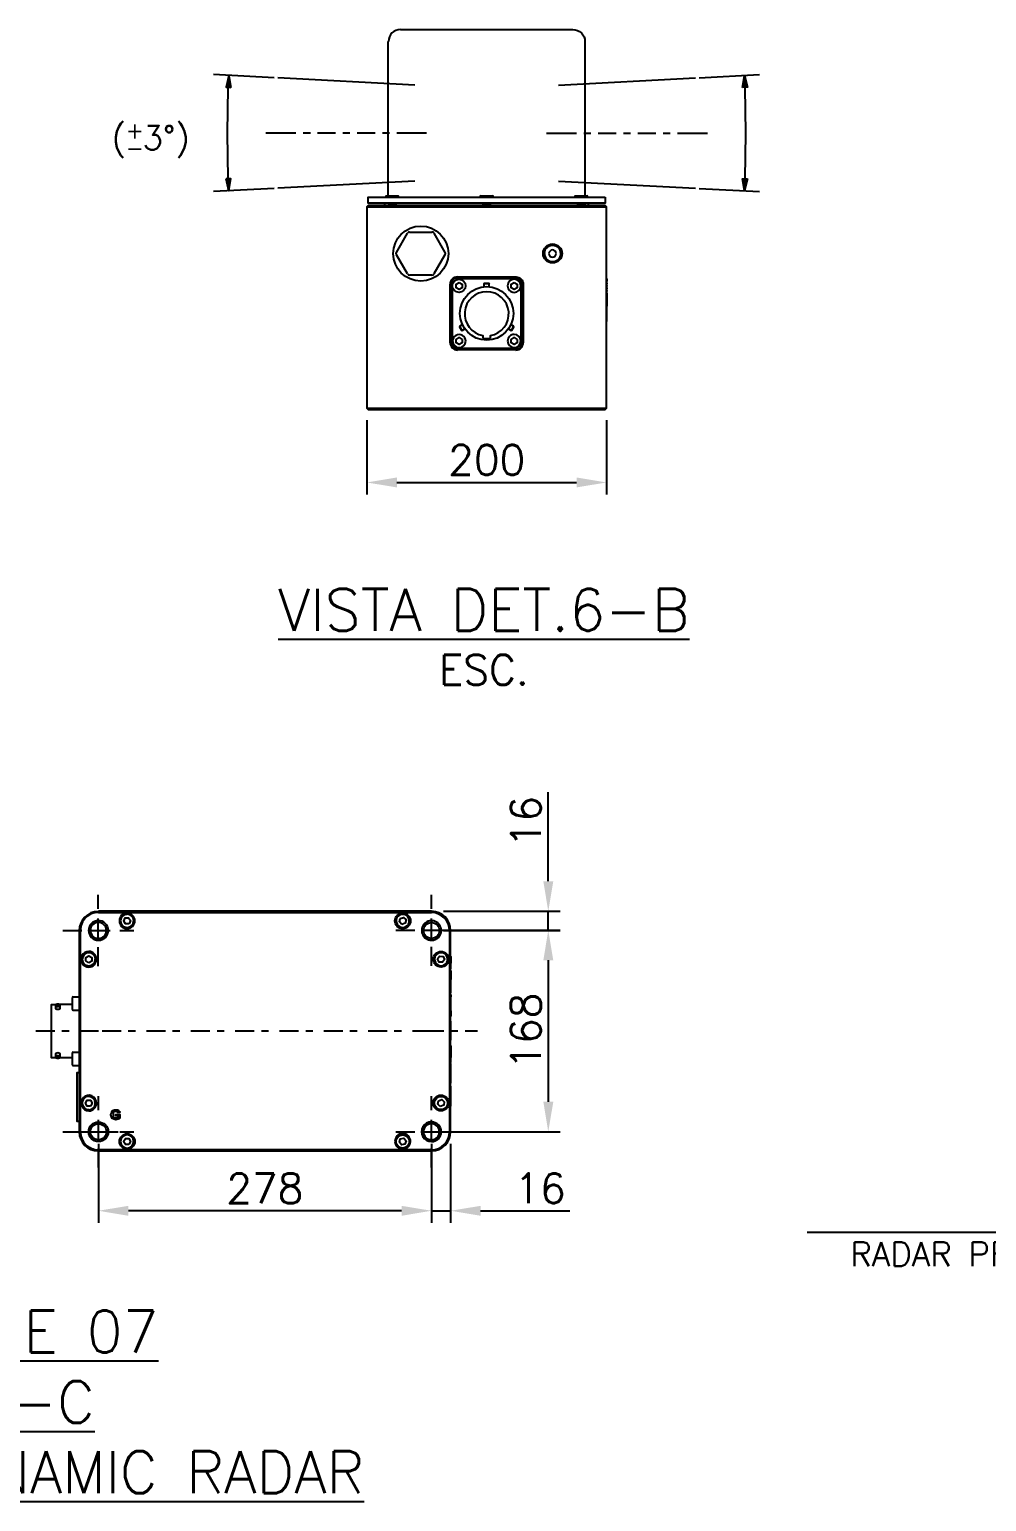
# Model space of a CAD drawing. Header units: millimetres. Extents: x 0 to 8410, y 0 to 5940.
# Drawn here: x 5765 to 6564, y 1271 to 2499 of the extents above; entities that cross this region are included whole.
import ezdxf
from ezdxf.enums import TextEntityAlignment as Align

# ---------------------------------------------------------------- set-up
doc = ezdxf.new("R2010")
doc.units = ezdxf.units.MM
doc.header["$LTSCALE"] = 5
doc.header["$PDMODE"] = 35
doc.header["$PDSIZE"] = 10
doc.linetypes.add('HIDDEN2', pattern=[4.7625, 3.175, -1.5875])
for name, color, linetype in [('DP_TUBOS', 7, 'Continuous'), ('ED1', 7, 'HIDDEN2'), ('EL2', 7, 'Continuous'), ('EL3', 3, 'Continuous'), ('ER140', 4, 'Continuous'), ('ER80', 3, 'Continuous'), ('GSB', 7, 'Continuous')]:
    doc.layers.add(name, color=color, linetype=linetype)
doc.styles.add('R100', font='simplex.shx', dxfattribs={"height": 2.5})
doc.styles.add('R140', font='simplex.shx', dxfattribs={"height": 3.5})
doc.styles.add('R80', font='simplex.shx', dxfattribs={"height": 2})
doc.styles.add('ROMANS', font='ROMANS.SHX')
doc.dimstyles.new('SEG-S-01', dxfattribs={"dimscale": 10, "dimtxt": 2.5, "dimasz": 2.5, "dimexe": 1, "dimexo": 1, "dimtad": 1, "dimdec": 0, "dimtxsty": 'ROMANS', "dimcen": 2.5, "dimclrd": 7, "dimclre": 7, "dimclrt": 3, "dimadec": 0, "dimazin": 0, "dimtfac": 1, "dimtdec": 0, "dimtmove": 0, "dimatfit": 3, "dimfxl": 1.25, "dimarcsym": 0})

# ---------------------------------------------------------------- blocks, each defined once
blk = doc.blocks.new('*D93')
at = {"layer": 'Defpoints', "color": 0, "transparency": 16777216}
for p in [(6047, 2183.2), (6247, 2183.2), (6247, 2121.2)]:
    blk.add_point(p, dxfattribs=at)
at = {"layer": 'DP_TUBOS', "color": 7, "lineweight": -2, "transparency": 16777216}
for p, q in [((6047, 2173.2), (6047, 2111.2)), ((6247, 2173.2), (6247, 2111.2)), ((6072, 2121.2), (6222, 2121.2))]:
    blk.add_line(p, q, dxfattribs=at)
at = {"layer": 'DP_TUBOS', "color": 7, "transparency": 16777216}
for points in [[(6072, 2125.4), (6072, 2117.1), (6047, 2121.2)], [(6222, 2125.4), (6222, 2117.1), (6247, 2121.2)]]:
    blk.add_solid(points, dxfattribs=at)
at = {"layer": 'DP_TUBOS', "color": 3, "transparency": 16777216, "insert": (6147, 2140), "char_height": 25, "attachment_point": 5, "style": 'ROMANS'}
blk.add_mtext('200', dxfattribs=at)
blk = doc.blocks.new('*D94')
at = {"layer": 'Defpoints', "color": 0, "transparency": 16777216}
for p in [(6100.9, 1763.4), (6198.4, 1763.4), (6100.8, 1747.5)]:
    blk.add_point(p, dxfattribs=at)
at = {"layer": 'DP_TUBOS', "color": 7, "lineweight": -2, "transparency": 16777216}
for p, q in [((6198.4, 1788.4), (6198.4, 1862.8)), ((6110.9, 1763.4), (6208.4, 1763.4)), ((6198.4, 1747.5), (6198.4, 1763.4)), ((6110.8, 1747.5), (6208.4, 1747.5)), ((6198.4, 1722.5), (6198.4, 1697.5))]:
    blk.add_line(p, q, dxfattribs=at)
at = {"layer": 'DP_TUBOS', "color": 7, "transparency": 16777216}
for points in [[(6194.3, 1788.4), (6202.6, 1788.4), (6198.4, 1763.4)], [(6194.3, 1722.5), (6202.6, 1722.5), (6198.4, 1747.5)]]:
    blk.add_solid(points, dxfattribs=at)
at = {"layer": 'DP_TUBOS', "color": 3, "transparency": 16777216, "insert": (6179.7, 1838.1), "char_height": 25, "attachment_point": 5, "rotation": 90, "style": 'ROMANS'}
blk.add_mtext('16', dxfattribs=at)
blk = doc.blocks.new('*D95')
at = {"layer": 'Defpoints', "color": 0, "transparency": 16777216}
for p in [(6100.9, 1747.4), (6100.9, 1579.4), (6198.4, 1579.4)]:
    blk.add_point(p, dxfattribs=at)
at = {"layer": 'DP_TUBOS', "color": 7, "lineweight": -2, "transparency": 16777216}
for p, q in [((6110.9, 1747.4), (6208.4, 1747.4)), ((6198.4, 1722.4), (6198.4, 1604.4)), ((6110.9, 1579.4), (6208.4, 1579.4))]:
    blk.add_line(p, q, dxfattribs=at)
at = {"layer": 'DP_TUBOS', "color": 7, "transparency": 16777216}
for points in [[(6194.3, 1722.4), (6202.6, 1722.4), (6198.4, 1747.4)], [(6194.3, 1604.4), (6202.6, 1604.4), (6198.4, 1579.4)]]:
    blk.add_solid(points, dxfattribs=at)
at = {"layer": 'DP_TUBOS', "color": 3, "transparency": 16777216, "insert": (6179.7, 1663.4), "char_height": 25, "attachment_point": 5, "rotation": 90, "style": 'ROMANS'}
blk.add_mtext('168', dxfattribs=at)
blk = doc.blocks.new('*D96')
at = {"layer": 'Defpoints', "color": 0, "transparency": 16777216}
for p in [(6100.9, 1579.4), (6116.9, 1579.4), (6116.9, 1513.5)]:
    blk.add_point(p, dxfattribs=at)
at = {"layer": 'DP_TUBOS', "color": 7, "lineweight": -2, "transparency": 16777216}
for p, q in [((6100.9, 1569.4), (6100.9, 1503.5)), ((6116.9, 1569.4), (6116.9, 1503.5)), ((6075.9, 1513.5), (6050.9, 1513.5)), ((6100.9, 1513.5), (6116.9, 1513.5)), ((6141.9, 1513.5), (6216.3, 1513.5))]:
    blk.add_line(p, q, dxfattribs=at)
at = {"layer": 'DP_TUBOS', "color": 7, "transparency": 16777216}
for points in [[(6075.9, 1517.6), (6075.9, 1509.3), (6100.9, 1513.5)], [(6141.9, 1517.6), (6141.9, 1509.3), (6116.9, 1513.5)]]:
    blk.add_solid(points, dxfattribs=at)
at = {"layer": 'DP_TUBOS', "color": 3, "transparency": 16777216, "insert": (6191.6, 1532.2), "char_height": 25, "attachment_point": 5, "style": 'ROMANS'}
blk.add_mtext('16', dxfattribs=at)
blk = doc.blocks.new('*D97')
at = {"layer": 'Defpoints', "color": 0, "transparency": 16777216}
for p in [(5822.9, 1579.4), (6100.9, 1579.3), (5822.9, 1513.5)]:
    blk.add_point(p, dxfattribs=at)
at = {"layer": 'DP_TUBOS', "color": 7, "lineweight": -2, "transparency": 16777216}
for p, q in [((5822.9, 1569.4), (5822.9, 1503.5)), ((6100.9, 1569.3), (6100.9, 1503.5)), ((6075.9, 1513.5), (5847.9, 1513.5))]:
    blk.add_line(p, q, dxfattribs=at)
at = {"layer": 'DP_TUBOS', "color": 7, "transparency": 16777216}
for points in [[(5847.9, 1517.6), (5847.9, 1509.3), (5822.9, 1513.5)], [(6075.9, 1517.6), (6075.9, 1509.3), (6100.9, 1513.5)]]:
    blk.add_solid(points, dxfattribs=at)
at = {"layer": 'DP_TUBOS', "color": 3, "transparency": 16777216, "insert": (5961.8, 1532.2), "char_height": 25, "attachment_point": 5, "style": 'ROMANS'}
blk.add_mtext('278', dxfattribs=at)
blk = doc.blocks.new('CORTE')
at = {"layer": 'GSB', "color": 4, "style": 'R140'}
blk.add_attdef('%%UCORTE', text='', height=3.5, dxfattribs=at).set_placement((-0.25, 2.38), align=Align.MIDDLE_CENTER)
at = {"layer": 'GSB', "color": 3, "style": 'R100'}
blk.add_attdef('ESC.', text='', height=2.5, dxfattribs=at).set_placement((-0.25, -2.62), align=Align.MIDDLE_CENTER)

msp = doc.modelspace()

# ---------------------------------------------------------------- linework, layer by layer
msp.add_lwpolyline([(6414.6, 1495.7), (6727, 1495.7), (6860.8, 1688.3)])
at = {"layer": 'ED1'}
for p, q in [((5822.8, 1717.7), (5822.8, 1777.2)), ((6100.8, 1717.8), (6100.8, 1777.2)), ((5793.1, 1747.4), (5852.5, 1747.4)), ((6071.1, 1747.5), (6130.6, 1747.5)), ((5822.9, 1549.7), (5822.9, 1609.1)), ((6100.9, 1549.7), (6100.9, 1609.2)), ((5793.1, 1579.4), (5852.6, 1579.4)), ((6071.1, 1579.4), (6130.6, 1579.4))]:
    msp.add_line(p, q, dxfattribs=at)
for points in [[(5786.4, 1663.4), (5767.9, 1663.4)], [(5798.4, 1663.4), (5792.4, 1663.4)], [(5841.9, 1663.4), (5822.9, 1663.4), (5804.4, 1663.4)], [(5853.9, 1663.4), (5847.8, 1663.4)], [(5878.9, 1663.4), (5859.9, 1663.4)], [(5890.9, 1663.4), (5884.8, 1663.4)], [(5915.9, 1663.4), (5896.9, 1663.4)], [(5927.9, 1663.4), (5921.9, 1663.4)], [(5952.9, 1663.4), (5933.9, 1663.4)], [(5964.9, 1663.4), (5958.9, 1663.4)], [(5989.9, 1663.4), (5970.9, 1663.4)], [(6001.9, 1663.4), (5995.9, 1663.4)], [(6026.9, 1663.4), (6007.9, 1663.4)], [(6038.9, 1663.4), (6032.9, 1663.4)], [(6063.9, 1663.4), (6044.9, 1663.4)], [(6075.9, 1663.4), (6069.9, 1663.4)], [(6100.9, 1663.4), (6081.9, 1663.4)], [(6111.1, 1663.4), (6100.5, 1663.4)], [(6117.1, 1660.4), (6117.1, 1665.6), (6116.9, 1665.6)], [(6116.9, 1660.4), (6117.1, 1660.4), (6117.1, 1660.3)], [(6116.9, 1655.8), (6117.1, 1655.8), (6117.1, 1660.3), (6116.9, 1660.3)], [(6123, 1663.4), (6117, 1663.4)], [(6139.2, 1663.4), (6129, 1663.4)]]:
    msp.add_lwpolyline(points, dxfattribs=at)
at = {"layer": 'EL2'}
for points in [[(5969.6, 2458.9), (5919.1, 2461.6)], [(5931.8, 2364.6), (5931.3, 2374.6), (5930.6, 2412.8), (5931.3, 2450.9), (5931.8, 2460.9)], [(6087, 2452.8), (5972.8, 2458.8)], [(6207, 2452.8), (6321.2, 2458.8)], [(6324.4, 2458.9), (6374.8, 2461.6)], [(6362.1, 2364.6), (6362.7, 2374.6), (6363.4, 2412.8), (6362.7, 2450.9), (6362.1, 2460.9)], [(5987.8, 2412.8), (5972.8, 2412.8), (5962.7, 2412.8)], [(5999.8, 2412.8), (5993.8, 2412.8)], [(6020.9, 2412.8), (6005.8, 2412.8)], [(6032.8, 2412.8), (6026.8, 2412.8)], [(6053.9, 2412.8), (6038.9, 2412.8)], [(6066, 2412.8), (6059.9, 2412.8)], [(6096.9, 2412.8), (6087, 2412.8), (6072, 2412.8)], [(6197, 2412.8), (6207, 2412.8), (6222, 2412.8)], [(6228, 2412.8), (6234, 2412.8)], [(6240, 2412.8), (6255.1, 2412.8)], [(6261.1, 2412.8), (6267.1, 2412.8)], [(6273.1, 2412.8), (6288.1, 2412.8)], [(6294.2, 2412.8), (6300.2, 2412.8)], [(6306.2, 2412.8), (6321.2, 2412.8), (6331.2, 2412.8)], [(6087, 2372.7), (5972.8, 2366.7)], [(6207, 2372.7), (6321.2, 2366.7)], [(5969.6, 2366.6), (5919.1, 2363.9)], [(6324.4, 2366.6), (6374.8, 2363.9)], [(6082.7, 2330.2), (6101.2, 2330.2)], [(6103, 2329.2), (6112.2, 2313.2)], [(6112.2, 2311.3), (6103, 2295.3)], [(6101.2, 2294.2), (6082.7, 2294.2)], [(6116.5, 2237.8), (6116.5, 2286.7)], [(6117, 2286.3), (6117, 2238.3)], [(6118.1, 2285.4), (6118.1, 2239.1)], [(6171, 2292.2), (6122.9, 2292.2)], [(6145, 2284.4), (6145, 2287), (6145.3, 2287.4), (6148.7, 2287.4), (6149, 2287), (6145, 2287)], [(6149, 2284.4), (6149, 2287)], [(6177, 2238.3), (6177, 2286.3)], [(6126.5, 2248.1), (6124.5, 2251.6), (6124.4, 2251.1), (6126.1, 2248.2), (6126.5, 2248.1), (6128.8, 2249.5)], [(6126.8, 2252.9), (6124.5, 2251.6)], [(6165.2, 2249.5), (6167.5, 2248.1)], [(6169.4, 2251.6), (6167.5, 2248.1), (6167.9, 2248.2), (6169.6, 2251.1), (6169.4, 2251.6), (6167.1, 2252.9)], [(6171.5, 2231.8), (6122.5, 2231.8)], [(6122.9, 2232.3), (6171, 2232.3)], [(6123.9, 2233.4), (6170.1, 2233.4)]]:
    msp.add_lwpolyline(points, dxfattribs=at)
for points in [[(5933.4, 2450.8), (5931.8, 2460.9), (5929.4, 2451)], [(5933.4, 2450.8), (5931.8, 2460.9), (5929.4, 2451)], [(5933.4, 2450.8), (5931.8, 2460.9)], [(6360.6, 2450.8), (6362.1, 2460.9)], [(6360.6, 2450.8), (6362.1, 2460.9), (6364.6, 2451)], [(6360.6, 2450.8), (6362.1, 2460.9), (6364.6, 2451)], [(5929.4, 2374.5), (5931.8, 2364.6), (5933.4, 2374.7)], [(5929.4, 2374.5), (5931.8, 2364.6), (5933.4, 2374.7)], [(5929.4, 2374.5), (5931.8, 2364.6)], [(6364.6, 2374.5), (6362.1, 2364.6), (6360.6, 2374.7)], [(6364.6, 2374.5), (6362.1, 2364.6), (6360.6, 2374.7)], [(6364.6, 2374.5), (6362.1, 2364.6)], [(6124, 2288.1), (6126.5, 2286.7), (6126.5, 2283.7), (6124, 2282.3), (6121.5, 2283.7), (6121.5, 2286.7)], [(6170, 2288.1), (6172.5, 2286.7), (6172.5, 2283.7), (6170, 2282.3), (6167.5, 2283.7), (6167.5, 2286.7)], [(6126.5, 2240.6), (6126.5, 2237.8), (6124, 2236.3), (6121.5, 2237.8), (6121.5, 2240.6), (6124, 2242.1)], [(6172.5, 2240.6), (6172.5, 2237.8), (6170, 2236.3), (6167.5, 2237.8), (6167.5, 2240.6), (6170, 2242.1)]]:
    msp.add_lwpolyline(points, close=True, dxfattribs=at)
for points in [[(6081, 2295.3), (6071.8, 2311.3, -0.32585), (6071.8, 2313.2), (6081, 2329.2)], [(6122.5, 2292.7), (6171.5, 2292.7, -0.417207), (6177.5, 2286.7), (6177.5, 2237.8)], [(6175.9, 2239.1), (6175.9, 2285.4, 0.418936), (6170.1, 2291.1), (6123.9, 2291.1)], [(6170, 2290.8, 0.409555), (6164.5, 2285.3, 0.415507), (6170, 2279.8)], [(6150.2, 2241.7), (6150.2, 2243.8, 11.438857), (6143.8, 2243.8), (6143.8, 2241.7)]]:
    msp.add_lwpolyline(points, format="xyb", dxfattribs=at)
for centre, radius in [((6092, 2312.2), 23), ((6202, 2312.3), 7.95), ((6202, 2312.2), 6.97), ((6123.9, 2285.3), 5.49), ((6147, 2262.3), 22.3)]:
    msp.add_circle(centre, radius, dxfattribs=at)
for centre, radius, start, end in [((6110.5, 2312.2), 1.99, 330.7183, 29.2817), ((6202.1, 2312.3), 6.97, 180.2532, 269.748), ((6202, 2312.3), 3.04, 179.756, 270.2452), ((6202, 2312.3), 6.88, 0.2067, 89.7945), ((6202, 2312.2), 3, 0.7356, 89.336), ((6122.4, 2286.8), 5.93, 89.1808, 180.7833), ((6123.8, 2285.4), 5.71, 89.5383, 180.4606), ((6171, 2286.2), 5.98, 359.6907, 90.2757), ((6122.5, 2237.7), 5.98, 179.6982, 270.3029), ((6123.8, 2239.1), 5.71, 179.5447, 270.4928), ((6124, 2239.2), 5.5, 359.9308, 180.1016), ((6147.3, 2264.7), 23.3, 261.3299, 277.1769), ((6170, 2239.2), 5.49, 89.8973, 180.1016), ((6170, 2239.2), 5.45, 270.4103, 359.6271), ((6170.2, 2239.1), 5.71, 269.5072, 0.4553), ((6171, 2238.2), 5.98, 269.6945, 0.3044), ((6171.5, 2237.7), 5.98, 269.6971, 0.3018)]:
    msp.add_arc(centre, radius, start, end, dxfattribs=at)
for points in [[(6082.7, 2330.2), (6082, 2330.2), (6081.4, 2329.9), (6081, 2329.2)], [(6103, 2329.2), (6102.6, 2329.9), (6101.9, 2330.2), (6101.3, 2330.2)], [(6202, 2319.1), (6198.2, 2319.1), (6195.1, 2316.1), (6195.1, 2312.3)], [(6202, 2315.2), (6200.3, 2315.2), (6199, 2313.9), (6199, 2312.3)], [(6202, 2305.3), (6205.8, 2305.3), (6208.9, 2308.5), (6208.9, 2312.3)], [(6202, 2309.2), (6203.6, 2309.2), (6205, 2310.6), (6205, 2312.3)], [(6081, 2295.3), (6081.4, 2294.7), (6082, 2294.2), (6082.7, 2294.2)], [(6101.3, 2294.2), (6101.9, 2294.2), (6102.6, 2294.7), (6103, 2295.3)], [(6122.9, 2292.2), (6119.6, 2292.2), (6117, 2289.6), (6117, 2286.2)], [(6175.4, 2285.3), (6175.4, 2288.2), (6173, 2290.8), (6170, 2290.8)], [(6170, 2279.8), (6173, 2279.8), (6175.4, 2282.2), (6175.4, 2285.3)], [(6117, 2238.3), (6117, 2235), (6119.6, 2232.3), (6122.9, 2232.3)], [(6118.5, 2239.2), (6118.5, 2236.2), (6120.9, 2233.8), (6124, 2233.8)], [(6124, 2233.8), (6127, 2233.8), (6129.5, 2236.2), (6129.5, 2239.2)], [(6164.5, 2239.2), (6164.5, 2236.2), (6167, 2233.8), (6170, 2233.8)], [(6175.4, 2239.2), (6175.4, 2242.3), (6173, 2244.7), (6170, 2244.7)]]:
    msp.add_open_spline(points, degree=3, dxfattribs=at)
for points in [[(5933.4, 2450.8), (5931.8, 2460.9), (5929.4, 2451)], [(6360.6, 2450.8), (6362.1, 2460.9), (6364.6, 2451)], [(5929.4, 2374.5), (5931.8, 2364.6), (5933.4, 2374.7)], [(6364.6, 2374.5), (6362.1, 2364.6), (6360.6, 2374.7)]]:
    msp.add_solid(points, dxfattribs=at)
at = {"layer": 'EL3'}
for points in [[(6075, 2499.2), (6219, 2499.2, -0.416473), (6229, 2489.2), (6229, 2360.3)], [(5846.9, 1761.9, 1.004208), (5846.9, 1748.9, 0.416685), (5853.3, 1755.4)], [(5822.9, 1755.6, 0.999169), (5822.9, 1739.2, 0.998868), (5822.8, 1755.7)], [(5814.9, 1729.9, 1.004029), (5814.9, 1716.9, 0.416685), (5821.3, 1723.4)], [(6100.9, 1587.6, 1.002433), (6100.9, 1571.2, 0.415737), (6109.1, 1579.4)], [(6100.9, 1586.1, 0.998182), (6100.9, 1572.7, 0.41561), (6107.5, 1579.4)]]:
    msp.add_lwpolyline(points, format="xyb", dxfattribs=at)
for points in [[(6064.9, 2360.3), (6064.9, 2489.2)], [(6062.7, 2359.7), (6062.7, 2359.3)], [(6063.2, 2360.3), (6073.1, 2360.3)], [(6073.7, 2359.7), (6073.7, 2359.3)], [(6141.5, 2359.7), (6141.5, 2359.3)], [(6142.1, 2360.3), (6151.9, 2360.3)], [(6152.5, 2359.7), (6152.5, 2359.3)], [(6220.3, 2359.7), (6220.3, 2359.3)], [(6220.9, 2360.3), (6230.7, 2360.3)], [(6231.3, 2359.7), (6231.3, 2359.3)], [(6047, 2351.2), (6047, 2183.2), (6247, 2183.2), (6247, 2351.2)], [(6062, 2352.2), (6062, 2354.3)], [(6065.2, 2354.3), (6065.2, 2352.2)], [(6065.2, 2353.3), (6071.2, 2353.3)], [(6065.8, 2353.3), (6065.8, 2352.2)], [(6070.5, 2352.2), (6070.5, 2353.3)], [(6071.2, 2354.3), (6071.2, 2352.2)], [(6143.9, 2354.3), (6143.9, 2352.2)], [(6143.9, 2353.3), (6150, 2353.3)], [(6144.6, 2353.3), (6144.6, 2352.2)], [(6149.4, 2352.2), (6149.4, 2353.3)], [(6150, 2354.3), (6150, 2352.2)], [(6222.8, 2354.3), (6222.8, 2352.2)], [(6222.8, 2353.3), (6228.8, 2353.3)], [(6223.4, 2353.3), (6223.4, 2352.2)], [(6228.2, 2352.2), (6228.2, 2353.3)], [(6228.8, 2354.3), (6228.8, 2352.2)], [(6232, 2352.2), (6232, 2354.3)], [(6247, 2291.1), (6247.2, 2291.1), (6247.2, 2289.7)], [(6247, 2289.7), (6247.2, 2289.7), (6247.2, 2289.1)], [(6247, 2287.6), (6247.2, 2287.6), (6247.2, 2289.1), (6247, 2289.1)], [(6247, 2285.5), (6247.2, 2285.5), (6247.2, 2287), (6247, 2287)], [(6247, 2283.5), (6247.2, 2283.5), (6247.2, 2284.9), (6247, 2284.9)], [(6247.2, 2287.6), (6247.2, 2287)], [(6247.2, 2285.5), (6247.2, 2284.9)], [(6247, 2281.4), (6247.2, 2281.4), (6247.2, 2282.8), (6247, 2282.8)], [(6247, 2279.3), (6247.2, 2279.3), (6247.2, 2280.8), (6247, 2280.8)], [(6247, 2277.2), (6247.2, 2277.2), (6247.2, 2273.6), (6247, 2273.6)], [(6247.2, 2283.5), (6247.2, 2282.8)], [(6247.2, 2281.4), (6247.2, 2280.8)], [(6247.2, 2279.3), (6247.2, 2277.2)], [(6247.2, 2273.6), (6247.2, 2271.7)], [(6247, 2271.7), (6247.2, 2271.7), (6247.2, 2271.5)], [(6247, 2271.5), (6247.2, 2271.5), (6247.2, 2268.4)], [(6247, 2256.2), (6247.2, 2256.2), (6247.2, 2268.4), (6247, 2268.4)], [(6247, 2255.9), (6247.2, 2255.9), (6247.2, 2256), (6247, 2256), (6247.2, 2256), (6247.2, 2256.2)], [(6047, 2183.2), (6048, 2182.2), (6246, 2182.2), (6247, 2183.2)], [(6100.9, 1763.4), (5822.9, 1763.4)], [(5822.9, 1762.4), (6100.9, 1762.4)], [(5863.8, 1763.4), (5863.8, 1763.5), (5868.3, 1763.5)], [(5872, 1763.4), (5872, 1763.5), (5868.3, 1763.5), (5868.3, 1763.4)], [(5873.7, 1763.4), (5873.7, 1763.5), (5875.7, 1763.5)], [(5875.7, 1763.4), (5875.7, 1763.5), (5879.3, 1763.5)], [(5879.3, 1763.4), (5879.3, 1763.5), (5884.5, 1763.5)], [(5888.1, 1763.4), (5888.1, 1763.5), (5884.5, 1763.5), (5884.5, 1763.4)], [(5889.5, 1763.4), (5889.5, 1763.5), (5891, 1763.5)], [(5891, 1763.4), (5891, 1763.5), (5896.5, 1763.5)], [(5896.5, 1763.4), (5896.5, 1763.5), (5900.3, 1763.5)], [(5900.3, 1763.4), (5900.3, 1763.5), (5903.9, 1763.5), (5903.9, 1763.4), (5903.9, 1763.5)], [(5900.3, 1763.4), (5900.3, 1763.5), (5900.3, 1763.5)], [(5907.5, 1763.4), (5907.5, 1763.5), (5912.1, 1763.5)], [(5919.8, 1763.4), (5919.8, 1763.5), (5916.3, 1763.5), (5916.3, 1763.4), (5916.3, 1763.5), (5912.1, 1763.5), (5912.1, 1763.4)], [(5923.5, 1763.4), (5923.5, 1763.5), (5927.2, 1763.5)], [(5927.2, 1763.4), (5927.2, 1763.5), (5931.3, 1763.5)], [(5934.4, 1763.4), (5934.4, 1763.5), (5931.3, 1763.5), (5931.3, 1763.4)], [(5935.7, 1763.4), (5935.7, 1763.5), (5940.9, 1763.5)], [(5940.9, 1763.4), (5940.9, 1763.5), (5944.7, 1763.5)], [(5944.7, 1763.4), (5944.7, 1763.5), (5945, 1763.5)], [(5948.4, 1763.4), (5948.4, 1763.5), (5945, 1763.5), (5945, 1763.4)], [(5950.8, 1763.4), (5950.8, 1763.5), (5956.4, 1763.5)], [(5956.4, 1763.4), (5956.4, 1763.5), (5960.1, 1763.5)], [(5960.1, 1763.4), (5960.1, 1763.5), (5960.2, 1763.5)], [(5963.8, 1763.4), (5963.8, 1763.5), (5960.2, 1763.5), (5960.2, 1763.4)], [(5979.9, 1763.4), (5979.9, 1763.5), (5980.2, 1763.5), (5980.2, 1763.4)], [(5984.2, 1763.4), (5984.2, 1763.5), (5980.2, 1763.5)], [(5984.2, 1763.5), (5984.3, 1763.5), (5984.3, 1763.4)], [(5986.8, 1763.4), (5986.8, 1763.5), (5987.7, 1763.5)], [(5987.7, 1763.4), (5987.7, 1763.5), (5993.9, 1763.5)], [(5993.9, 1763.4), (5993.9, 1763.5), (5998.5, 1763.5)], [(5998.5, 1763.4), (5998.5, 1763.5), (6000.3, 1763.5), (6000.3, 1763.4)], [(6000.3, 1763.5), (6000.3, 1763.4), (6000.3, 1763.5)], [(6016.3, 1763.4), (6016.3, 1763.5), (6003, 1763.5), (6003, 1763.4)], [(6019.2, 1763.4), (6019.2, 1763.5), (6023.4, 1763.5)], [(6023.4, 1763.4), (6023.4, 1763.5), (6025.4, 1763.5)], [(6025.4, 1763.4), (6025.4, 1763.5), (6028.5, 1763.5)], [(6032.9, 1763.4), (6032.9, 1763.5), (6028.5, 1763.5), (6028.5, 1763.4)], [(6035.2, 1763.4), (6035.2, 1763.5), (6042.1, 1763.5), (6042.1, 1763.4)], [(6045.2, 1763.4), (6045.2, 1763.5), (6057.5, 1763.5), (6059.4, 1763.5)], [(5806.9, 1747.4), (5806.9, 1579.4)], [(5807.9, 1579.4), (5807.9, 1747.4)], [(6115.9, 1747.4), (6115.9, 1579.4)], [(6116.9, 1579.4), (6116.9, 1747.4)], [(6116.9, 1725.8), (6117.1, 1725.8), (6117.1, 1720.2)], [(6116.9, 1715.7), (6117.1, 1715.7), (6117.1, 1720.2), (6116.9, 1720.2)], [(6116.9, 1713.6), (6117.1, 1713.6), (6117.1, 1711)], [(6116.9, 1711), (6117.1, 1711), (6117.1, 1706.5)], [(6117.1, 1700), (6117.1, 1702.2), (6117.1, 1706.5), (6116.9, 1706.5)], [(6116.9, 1695.5), (6117.1, 1695.5), (6117.1, 1700), (6116.9, 1700)], [(5790.5, 1641.1), (5790.7, 1641.4), (5791.1, 1641.9), (5790.7, 1642.5), (5789.7, 1642.9), (5788.5, 1642.9), (5787.5, 1642.5), (5787.1, 1641.9), (5787.5, 1641.4), (5787.7, 1641.1), (5783.8, 1641.1), (5783.8, 1685.6), (5787.7, 1685.6)], [(5787.7, 1685.6), (5787.5, 1685.5), (5787.1, 1684.9), (5787.5, 1684.3), (5788.5, 1683.9), (5789.7, 1683.9), (5790.7, 1684.3), (5791.1, 1684.9), (5790.7, 1685.5), (5790.5, 1685.6)], [(5787.1, 1684.9), (5787.1, 1682.7), (5787.2, 1682.3), (5787.6, 1681.9), (5788.3, 1681.7), (5789.1, 1681.6), (5789.8, 1681.7), (5790.5, 1681.9), (5790.9, 1682.3), (5791.1, 1682.7), (5791.1, 1684.9)], [(5801.3, 1685.6), (5790.4, 1685.6)], [(5801.3, 1681.5), (5801.3, 1691.3)], [(5801.9, 1691.9), (5806.9, 1691.9)], [(6116.9, 1693.8), (6117.1, 1693.8), (6117.1, 1691.9), (6116.9, 1691.9)], [(6117.1, 1680.3), (6117.1, 1685), (6116.9, 1685)], [(6117.1, 1685), (6117.1, 1691.9)], [(5801.9, 1680.8), (5806.9, 1680.8)], [(6116.9, 1680.3), (6117.1, 1680.3), (6117.1, 1680.2)], [(6116.9, 1680.2), (6117.1, 1680.2), (6117.1, 1675.8), (6116.9, 1675.8), (6117.1, 1675.8)], [(6117.1, 1665.6), (6117.1, 1671.3), (6116.9, 1671.3)], [(6116.9, 1651.2), (6117.1, 1651.2), (6117.1, 1646.7)], [(6116.9, 1646.7), (6117.1, 1646.7), (6117.1, 1641.4)], [(5791.1, 1641.9), (5791.1, 1644.1), (5790.9, 1644.5), (5790.5, 1644.8), (5789.8, 1645.1), (5789.1, 1645.2), (5788.3, 1645.1), (5787.6, 1644.8), (5787.2, 1644.5), (5787.1, 1644.1), (5787.1, 1641.9)], [(5801.3, 1641.1), (5790.4, 1641.1)], [(5801.3, 1635.4), (5801.3, 1645.3)], [(5801.9, 1645.8), (5806.9, 1645.8)], [(5801.9, 1634.8), (5806.9, 1634.8)], [(6116.9, 1637.6), (6117.1, 1637.6), (6117.1, 1641.4), (6116.9, 1641.4)], [(6117.1, 1629.6), (6117.1, 1636.1), (6116.9, 1636.1)], [(5806.9, 1587.9), (5805.1, 1587.9), (5805.1, 1628.8), (5806.9, 1628.8)], [(6117.1, 1624.8), (6117.1, 1629.6), (6116.9, 1629.6)], [(6117.1, 1624.4), (6117.1, 1624.8), (6116.9, 1624.8)], [(6116.9, 1620.2), (6117.1, 1620.2), (6117.1, 1624.4), (6116.9, 1624.4)], [(6117.1, 1610.2), (6117.1, 1617.1), (6116.9, 1617.1)], [(6117.1, 1605.5), (6117.1, 1610.2), (6116.9, 1610.2)], [(6116.9, 1601), (6117.1, 1601), (6117.1, 1605.5), (6116.9, 1605.5)], [(6116.9, 1605.5), (6117.1, 1605.5), (6117.1, 1605.5)], [(5806.2, 1579.4), (5839.5, 1579.4)], [(6100.9, 1564.4), (5822.9, 1564.4)], [(5822.9, 1563.4), (6100.9, 1563.4)]]:
    msp.add_lwpolyline(points, dxfattribs=at)
for points in [[(6246, 2359.3), (6246, 2354.3), (6048, 2354.3), (6048, 2359.3)], [(6063, 2352.2), (6048, 2352.2), (6047, 2351.2), (6247, 2351.2), (6246, 2352.2)], [(5848.5, 1753), (5845.6, 1752.8), (5844, 1755.2), (5845.2, 1757.8), (5848.1, 1758), (5849.8, 1755.7)], [(6059.4, 1763.4), (6059.4, 1763.5)], [(6076.2, 1752.5), (6074.1, 1754.6), (6074.8, 1757.4), (6077.6, 1758.2), (6079.7, 1756.2), (6079, 1753.4)], [(5814.8, 1720.5), (5812.4, 1722), (5812.4, 1724.8), (5814.9, 1726.3), (5817.4, 1724.8), (5817.4, 1721.9)], [(6106, 1723.7), (6107.7, 1726), (6110.6, 1725.7), (6111.8, 1723.1), (6110.1, 1720.8), (6107.2, 1721)], [(5787.4, 1685.1), (5787.7, 1684.6), (5788.6, 1684.3), (5789.6, 1684.3), (5790.4, 1684.6), (5790.8, 1685.1), (5790.4, 1685.6), (5789.6, 1685.9), (5788.6, 1685.9), (5787.7, 1685.6)], [(5790.3, 1685.1), (5789.9, 1684.6), (5789.1, 1684.5), (5788.2, 1684.6), (5787.9, 1685.1), (5788.2, 1685.6), (5789.1, 1685.7), (5789.9, 1685.6)], [(5790.8, 1641.6), (5790.4, 1642.1), (5789.6, 1642.5), (5788.6, 1642.5), (5787.7, 1642.1), (5787.4, 1641.6), (5787.7, 1641.1), (5788.6, 1640.9), (5789.6, 1640.9), (5790.4, 1641.1)], [(5787.9, 1641.6), (5788.2, 1642), (5789.1, 1642.2), (5789.9, 1642), (5790.3, 1641.6), (5789.9, 1641.2), (5789.1, 1641), (5788.2, 1641.2)], [(5816.3, 1600.9), (5813.5, 1600.9), (5812, 1603.3), (5813.5, 1605.9), (5816.3, 1605.9), (5817.8, 1603.3)], [(5839.2, 1595.1), (5838.5, 1596.1), (5838, 1596.3), (5837.4, 1596.4), (5836.4, 1596.2), (5835.7, 1595.7), (5835.2, 1594.9), (5835.1, 1593.7), (5835.2, 1592.5), (5835.7, 1591.6), (5836.4, 1591.1), (5837.3, 1590.9), (5838.4, 1591.1), (5839.3, 1591.6), (5839.3, 1592.6), (5837.4, 1592.6), (5837.4, 1593.9), (5840.9, 1593.9), (5840.9, 1590.7), (5840.3, 1590.3), (5839.5, 1589.9), (5837.5, 1589.5), (5835.7, 1589.8), (5834.5, 1590.6), (5833.7, 1592), (5833.4, 1593.6), (5833.5, 1594.8), (5834, 1595.9), (5834.5, 1596.7), (5835.5, 1597.3), (5836.3, 1597.7), (5837.4, 1597.8), (5838.7, 1597.6), (5839.7, 1597.2), (5840.4, 1596.4), (5840.8, 1595.4)], [(6108.3, 1600.5), (6106.2, 1602.4), (6106.7, 1605.3), (6109.5, 1606.2), (6111.6, 1604.3), (6111.1, 1601.5)], [(5848.4, 1568.9), (5845.5, 1568.9), (5843.9, 1571.3), (5845.5, 1573.9), (5848.4, 1573.9), (5849.8, 1571.3)], [(6079.7, 1571.9), (6078.8, 1569.2), (6076, 1568.6), (6074.1, 1570.7), (6074.9, 1573.5), (6077.8, 1574.1)]]:
    msp.add_lwpolyline(points, close=True, dxfattribs=at)
for centre, radius in [((6076.9, 1755.4), 6.52), ((6100.9, 1747.4), 6.61), ((6108.9, 1723.4), 6.52), ((6108.8, 1603.4), 6.58), ((6108.9, 1603.4), 5.49), ((5822.9, 1579.4), 8.22), ((5822.9, 1579.4), 6.7), ((5846.9, 1571.3), 6.43), ((6076.9, 1571.3), 5.49)]:
    msp.add_circle(centre, radius, dxfattribs=at)
for centre, radius, start, end in [((6075, 2489.2), 10, 89.727, 179.8136), ((5822.9, 1747.3), 16, 90.1487, 179.8501), ((5822.8, 1747.4), 15, 89.8963, 180.0886), ((5846.9, 1755.4), 5.46, 0.4057, 89.5954), ((6100.9, 1747.4), 16, 359.9018, 89.7982), ((6100.9, 1747.3), 15, 0.1047, 89.8965), ((5822.8, 1747.4), 7.97, 79.981, 350.4273), ((5822.8, 1747.4), 6.7, 0.1355, 179.8645), ((5846.9, 1755.4), 5.49, 179.8984, 270.1027), ((6076.9, 1755.4), 5.49, 179.8984, 0.1016), ((6100.9, 1747.4), 8.15, 359.5739, 269.9605), ((6100.9, 1747.4), 7.97, 79.981, 350.4196), ((5814.9, 1723.4), 5.49, 179.9066, 270.1325), ((5814.9, 1723.4), 5.46, 0.4057, 89.5954), ((6108.9, 1723.4), 5.49, 179.8741, 0.1259), ((5814.9, 1603.4), 6.45, 359.363, 269.9815), ((5814.9, 1603.4), 5.49, 89.8675, 270.1325), ((5822.8, 1579.4), 7.96, 80.0572, 349.8078), ((6100.9, 1579.4), 7.96, 80.0572, 170.4409), ((5822.9, 1579.4), 16, 180.1416, 269.8544), ((5822.8, 1579.4), 15, 179.9016, 270.101), ((5846.9, 1571.3), 5.49, 89.873, 269.5564), ((6076.9, 1571.3), 6.53, 0.0402, 179.9598), ((6100.9, 1579.4), 7.97, 259.9487, 349.8), ((6100.9, 1579.4), 15, 270.1062, 359.9052), ((6100.9, 1579.4), 16, 270.1987, 0.1065)]:
    msp.add_arc(centre, radius, start, end, dxfattribs=at)
for points in [[(6063.2, 2360.3), (6062.9, 2360.3), (6062.7, 2360), (6062.7, 2359.6)], [(6073.7, 2359.6), (6073.7, 2360), (6073.4, 2360.2), (6073.1, 2360.3)], [(6142.1, 2360.3), (6141.7, 2360.3), (6141.5, 2360), (6141.5, 2359.6)], [(6152.5, 2359.6), (6152.5, 2360), (6152.2, 2360.2), (6151.9, 2360.3)], [(6220.9, 2360.3), (6220.6, 2360.3), (6220.3, 2360), (6220.3, 2359.6)], [(6231.3, 2359.6), (6231.3, 2360), (6231, 2360.2), (6230.7, 2360.3)], [(5846.9, 1760.8), (5843.9, 1760.9), (5841.4, 1758.4), (5841.4, 1755.4)], [(5853.3, 1755.4), (5853.3, 1759), (5850.5, 1761.9), (5846.9, 1761.9)], [(6076.9, 1760.8), (6073.8, 1760.9), (6071.4, 1758.4), (6071.4, 1755.4)], [(6082.4, 1755.4), (6082.4, 1758.4), (6079.9, 1760.8), (6076.9, 1760.8)], [(5816.2, 1747.4), (5816.2, 1743.7), (5819.2, 1740.8), (5822.9, 1740.8)], [(5822.9, 1740.8), (5826.5, 1740.8), (5829.6, 1743.7), (5829.6, 1747.4)], [(5846.9, 1749.9), (5849.9, 1749.9), (5852.3, 1752.4), (5852.3, 1755.4)], [(6100.9, 1739.2), (6105.4, 1739.2), (6109.1, 1742.9), (6109.1, 1747.4)], [(5814.9, 1728.8), (5811.9, 1728.8), (5809.4, 1726.4), (5809.4, 1723.4)], [(5821.3, 1723.4), (5821.3, 1727), (5818.5, 1729.9), (5814.9, 1729.9)], [(5814.9, 1717.9), (5817.9, 1717.9), (5820.3, 1720.4), (5820.3, 1723.4)], [(6108.9, 1728.8), (6105.8, 1728.8), (6103.4, 1726.4), (6103.4, 1723.4)], [(6114.4, 1723.4), (6114.4, 1726.4), (6111.9, 1728.8), (6108.9, 1728.8)], [(5801.9, 1691.9), (5801.5, 1691.9), (5801.2, 1691.6), (5801.2, 1691.2)], [(5801.2, 1681.5), (5801.2, 1681.2), (5801.5, 1680.8), (5801.8, 1680.8)], [(5801.9, 1645.8), (5801.5, 1645.8), (5801.2, 1645.6), (5801.2, 1645.3)], [(5801.2, 1635.4), (5801.2, 1635.1), (5801.5, 1634.8), (5801.8, 1634.8)], [(5820.3, 1603.3), (5820.3, 1606.4), (5817.9, 1608.8), (5814.9, 1608.8)], [(5814.9, 1597.8), (5817.9, 1597.8), (5820.3, 1600.3), (5820.3, 1603.3)], [(5814.9, 1596.8), (5818.5, 1596.8), (5821.3, 1599.8), (5821.3, 1603.3)], [(6109.1, 1579.4), (6109.1, 1583.9), (6105.4, 1587.6), (6100.9, 1587.6)], [(6107.5, 1579.4), (6107.5, 1583), (6104.6, 1586.1), (6100.9, 1586.1)], [(5852.3, 1571.3), (5852.3, 1574.4), (5849.9, 1576.8), (5846.9, 1576.8)], [(6093.1, 1580.7), (6092.2, 1576.4), (6095.2, 1572.3), (6099.5, 1571.5)], [(5846.9, 1565.8), (5849.9, 1565.8), (5852.3, 1568.4), (5852.3, 1571.3)], [(6070.4, 1571.3), (6070.4, 1567.8), (6073.3, 1564.9), (6076.9, 1564.9)], [(6076.9, 1564.9), (6080.4, 1564.9), (6083.4, 1567.8), (6083.4, 1571.3)]]:
    msp.add_open_spline(points, degree=3, dxfattribs=at)

# ---------------------------------------------------------------- block references
at = {"layer": 'GSB', "xscale": 10, "yscale": 10, "zscale": 10}
msp.add_blockref('CORTE', (6147.1, 1991.1), dxfattribs=at).add_auto_attribs({'%%UCORTE': '%%UVISTA DET.6-B', 'ESC.': 'ESC.'})

# ---------------------------------------------------------------- texts
at = {"layer": 'ER140', "style": 'R80'}
for s, p in [('%%UDETALHE 07', (5732.1, 1412.7)), ('%%UiSDR-C', (5732.1, 1353.9)), ('%%USCANNING DYNAMIC RADAR', (5732.1, 1295.3))]:
    msp.add_text(s, height=35, dxfattribs=at).set_placement(p, align=Align.MIDDLE_CENTER)
at = {"layer": 'ER80', "style": 'R80'}
for s, height, p in [('( 3°)', 20, (5866.6, 2408.9)), ('+', 13.7, (5853.4, 2415)), ('-', 13.7, (5853.4, 2400.2))]:
    msp.add_text(s, height=height, dxfattribs=at).set_placement(p, align=Align.MIDDLE_CENTER)
at = {"layer": 'ER80', "insert": (6716.2, 1520.7), "char_height": 20, "width": 300.2, "attachment_point": 3, "style": 'R80'}
msp.add_mtext('iPUR-F\\PRADAR PROCESSING UNITY', dxfattribs=at)

# ---------------------------------------------------------------- dimensions: what is measured, and where the dimension line sits
at = {"layer": 'DP_TUBOS'}
for base, p1, p2, picture, middle in [((6247, 2121.2), (6047, 2183.2), (6247, 2183.2), '*D93', (6147, 2140)), ((6116.9, 1513.5), (6100.9, 1579.4), (6116.9, 1579.4), '*D96', (6191.6, 1532.2))]:
    dim = msp.add_linear_dim(base=base, p1=p1, p2=p2, dimstyle='SEG-S-01', dxfattribs=at)
    dim.commit()
    dim.dimension.update_dxf_attribs({"geometry": picture, "text_midpoint": middle})
dim = msp.add_linear_dim(base=(6198.4, 1763.4), p1=(6100.8, 1747.5), p2=(6100.9, 1763.4), angle=90, dimstyle='SEG-S-01', dxfattribs=at)
dim.commit()
dim.dimension.update_dxf_attribs({"geometry": '*D94', "text_midpoint": (6179.7, 1838.1)})
dim = msp.add_linear_dim(base=(6198.4, 1579.4), p1=(6100.9, 1747.4), p2=(6100.9, 1579.4), angle=90, dimstyle='SEG-S-01', dxfattribs=at)
dim.commit()
dim.dimension.update_dxf_attribs({"geometry": '*D95', "text_midpoint": (6198.4, 1663.4), "dimtype": 160})
dim = msp.add_linear_dim(base=(5822.9, 1513.5), p1=(6100.9, 1579.3), p2=(5822.9, 1579.4), dimstyle='SEG-S-01', dxfattribs=at)
dim.commit()
dim.dimension.update_dxf_attribs({"geometry": '*D97', "text_midpoint": (5961.8, 1513.5), "dimtype": 160})

doc.saveas('drawing.dxf')
